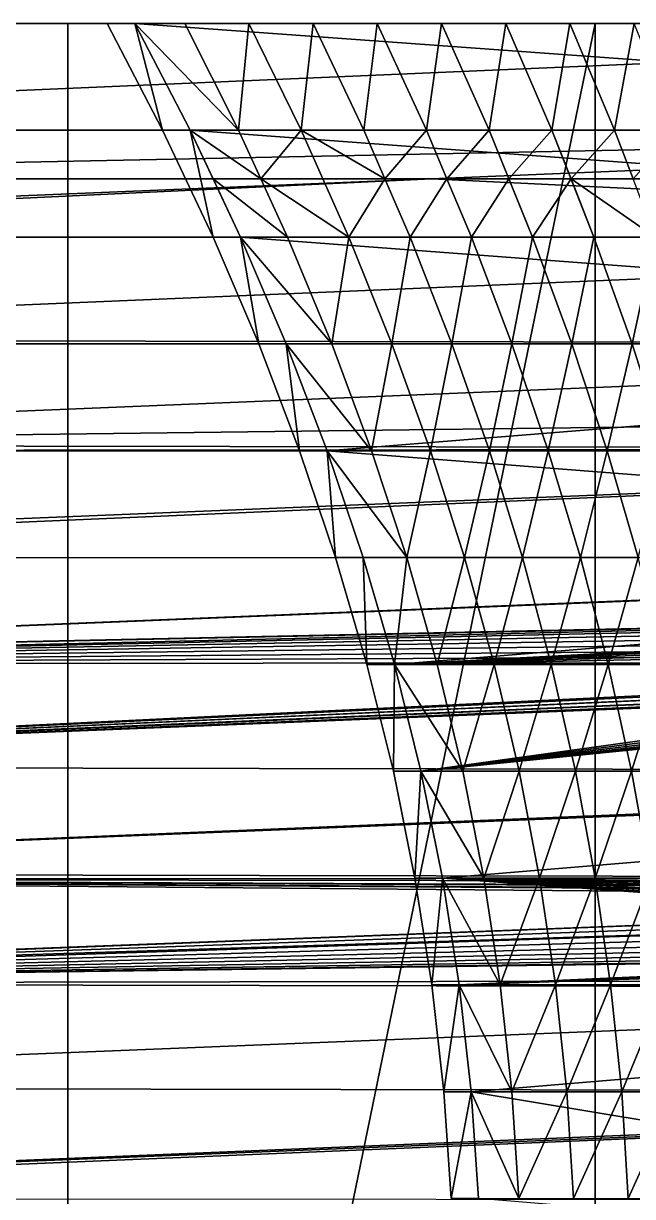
# Model space of a CAD drawing. Header units: metres. Extents: x 0 to 40.2, y -11.7 to 11.7.
# Drawn here: x 20 to 25.54, y 0.99 to 11.66 of the extents above; entities that cross this region are included whole.
import ezdxf

# ---------------------------------------------------------------- set-up
doc = ezdxf.new("R2010")
doc.units = ezdxf.units.M

msp = doc.modelspace()

# ---------------------------------------------------------------- linework, layer by layer
at = {"layer": 'antepecho'}
for points in [[(20.76, 11.665, 3.2), (21.01, 11.665, 3.2), (21.263125, 10.692917, 3.2)], [(20.76, 11.665, 4.45), (20.76, 11.665, 3.2), (21.263125, 10.692917, 3.2)], [(21.263125, 10.692917, 4.45), (20.76, 11.665, 4.45), (21.263125, 10.692917, 3.2)], [(21.01, 11.665, 4.45), (20.76, 11.665, 4.45), (21.263125, 10.692917, 4.45)], [(21.01, 11.665, 3.2), (21.513125, 10.692917, 3.2), (21.263125, 10.692917, 3.2)], [(21.513125, 10.692917, 3.3), (21.513125, 10.692917, 3.2), (21.01, 11.665, 3.2)], [(21.01, 11.665, 3.3), (21.513125, 10.692917, 3.3), (21.01, 11.665, 3.2)], [(21.513125, 10.692917, 4.45), (21.513125, 10.692917, 3.8), (21.01, 11.665, 3.8)], [(21.513125, 10.692917, 4.45), (21.01, 11.665, 4.45), (21.263125, 10.692917, 4.45)], [(21.01, 11.665, 4.45), (21.513125, 10.692917, 4.45), (21.01, 11.665, 3.8)], [(21.7225, 9.720833, 4.45), (21.263125, 10.692917, 4.45), (21.7225, 9.720833, 3.2)], [(21.513125, 10.692917, 3.2), (21.7225, 9.720833, 3.2), (21.263125, 10.692917, 3.2)], [(21.263125, 10.692917, 4.45), (21.263125, 10.692917, 3.2), (21.7225, 9.720833, 3.2)], [(21.513125, 10.692917, 4.45), (21.263125, 10.692917, 4.45), (21.7225, 9.720833, 4.45)], [(21.513125, 10.692917, 3.2), (21.9725, 9.720833, 3.2), (21.7225, 9.720833, 3.2)], [(21.513125, 10.692917, 3.3), (21.9725, 9.720833, 3.3), (21.9725, 9.720833, 3.2)], [(21.9725, 9.720833, 4.45), (21.513125, 10.692917, 4.45), (21.7225, 9.720833, 4.45)], [(21.513125, 10.692917, 3.2), (21.513125, 10.692917, 3.3), (21.9725, 9.720833, 3.2)], [(21.513125, 10.692917, 3.8), (21.513125, 10.692917, 4.45), (21.722433, 10.25, 3.8)], [(21.513125, 10.692917, 4.45), (21.9725, 9.720833, 4.45), (21.722433, 10.25, 3.8)], [(21.722433, 10.25, 3.8), (21.9725, 9.720833, 4.45), (21.9725, 9.720833, 3.8)], [(21.7225, 9.720833, 3.2), (21.9725, 9.720833, 3.2), (22.138125, 8.74875, 3.2)], [(21.7225, 9.720833, 4.45), (21.7225, 9.720833, 3.2), (22.138125, 8.74875, 3.2)], [(22.138125, 8.74875, 4.45), (21.7225, 9.720833, 4.45), (22.138125, 8.74875, 3.2)], [(21.9725, 9.720833, 4.45), (21.7225, 9.720833, 4.45), (22.138125, 8.74875, 4.45)], [(21.9725, 9.720833, 3.2), (22.388125, 8.74875, 3.2), (22.138125, 8.74875, 3.2)], [(21.9725, 9.720833, 3.2), (22.388125, 8.74875, 3.3), (22.388125, 8.74875, 3.2)], [(21.9725, 9.720833, 3.2), (21.9725, 9.720833, 3.3), (22.388125, 8.74875, 3.3)], [(21.9725, 9.720833, 3.8), (22.388125, 8.74875, 4.45), (22.388125, 8.74875, 3.8)], [(22.388125, 8.74875, 4.45), (21.9725, 9.720833, 4.45), (22.138125, 8.74875, 4.45)], [(21.9725, 9.720833, 3.8), (21.9725, 9.720833, 4.45), (22.388125, 8.74875, 4.45)], [(22.138125, 8.74875, 3.2), (22.388125, 8.74875, 3.2), (22.51, 7.776667, 3.2)], [(22.138125, 8.74875, 4.45), (22.138125, 8.74875, 3.2), (22.51, 7.776667, 3.2)], [(22.51, 7.776667, 4.45), (22.138125, 8.74875, 4.45), (22.51, 7.776667, 3.2)], [(22.388125, 8.74875, 4.45), (22.138125, 8.74875, 4.45), (22.51, 7.776667, 4.45)], [(22.388125, 8.74875, 3.2), (22.76, 7.776667, 3.2), (22.51, 7.776667, 3.2)], [(22.76, 7.776667, 3.3), (22.76, 7.776667, 3.2), (22.388125, 8.74875, 3.2)], [(22.388125, 8.74875, 3.3), (22.76, 7.776667, 3.3), (22.388125, 8.74875, 3.2)], [(22.76, 7.776667, 4.45), (22.76, 7.776667, 3.8), (22.388125, 8.74875, 3.8)], [(22.76, 7.776667, 4.45), (22.388125, 8.74875, 4.45), (22.51, 7.776667, 4.45)], [(22.388125, 8.74875, 4.45), (22.76, 7.776667, 4.45), (22.388125, 8.74875, 3.8)], [(22.838125, 6.804583, 3.2), (22.51, 7.776667, 4.45), (22.51, 7.776667, 3.2)], [(22.838125, 6.804583, 3.2), (22.838125, 6.804583, 4.45), (22.51, 7.776667, 4.45)], [(22.76, 7.776667, 3.2), (22.838125, 6.804583, 3.2), (22.51, 7.776667, 3.2)], [(22.838125, 6.804583, 4.45), (22.76, 7.776667, 4.45), (22.51, 7.776667, 4.45)], [(22.76, 7.776667, 3.2), (23.088125, 6.804583, 3.2), (22.838125, 6.804583, 3.2)], [(22.76, 7.776667, 3.2), (23.088125, 6.804583, 3.3), (23.088125, 6.804583, 3.2)], [(22.76, 7.776667, 3.8), (23.088125, 6.804583, 4.45), (23.088125, 6.804583, 3.8)], [(23.088125, 6.804583, 4.45), (22.76, 7.776667, 4.45), (22.838125, 6.804583, 4.45)], [(22.76, 7.776667, 3.2), (22.76, 7.776667, 3.3), (23.088125, 6.804583, 3.3)], [(22.76, 7.776667, 3.8), (22.76, 7.776667, 4.45), (23.088125, 6.804583, 4.45)], [(22.838125, 6.804583, 3.2), (23.088125, 6.804583, 3.2), (23.1225, 5.8325, 3.2)], [(22.838125, 6.804583, 4.45), (22.838125, 6.804583, 3.2), (23.1225, 5.8325, 3.2)], [(22.838125, 6.804583, 4.45), (23.1225, 5.8325, 3.2), (23.1225, 5.8325, 4.45)], [(23.088125, 6.804583, 4.45), (22.838125, 6.804583, 4.45), (23.1225, 5.8325, 4.45)], [(23.088125, 6.804583, 3.2), (23.3725, 5.8325, 3.2), (23.1225, 5.8325, 3.2)], [(23.088125, 6.804583, 3.2), (23.088125, 6.804583, 3.3), (23.3725, 5.8325, 3.3)], [(23.088125, 6.804583, 3.2), (23.3725, 5.8325, 3.3), (23.3725, 5.8325, 3.2)], [(23.088125, 6.804583, 3.8), (23.3725, 5.8325, 4.45), (23.3725, 5.8325, 3.8)], [(23.3725, 5.8325, 4.45), (23.088125, 6.804583, 4.45), (23.1225, 5.8325, 4.45)], [(23.088125, 6.804583, 3.8), (23.088125, 6.804583, 4.45), (23.3725, 5.8325, 4.45)], [(23.1225, 5.8325, 3.2), (23.3725, 5.8325, 3.2), (23.363125, 4.860417, 3.2)], [(23.1225, 5.8325, 4.45), (23.1225, 5.8325, 3.2), (23.363125, 4.860417, 3.2)], [(23.363125, 4.860417, 4.45), (23.1225, 5.8325, 4.45), (23.363125, 4.860417, 3.2)], [(23.3725, 5.8325, 4.45), (23.1225, 5.8325, 4.45), (23.363125, 4.860417, 4.45)], [(23.3725, 5.8325, 3.2), (23.613125, 4.860417, 3.2), (23.363125, 4.860417, 3.2)], [(23.613125, 4.860417, 4.45), (23.3725, 5.8325, 4.45), (23.363125, 4.860417, 4.45)], [(23.3725, 5.8325, 3.2), (23.613125, 4.860417, 3.3), (23.613125, 4.860417, 3.2)], [(23.3725, 5.8325, 3.2), (23.3725, 5.8325, 3.3), (23.613125, 4.860417, 3.3)], [(23.3725, 5.8325, 3.8), (23.613125, 4.860417, 4.45), (23.613125, 4.860417, 3.8)], [(23.3725, 5.8325, 3.8), (23.3725, 5.8325, 4.45), (23.613125, 4.860417, 4.45)], [(23.56, 3.888333, 4.45), (23.363125, 4.860417, 4.45), (23.56, 3.888333, 3.2)], [(23.363125, 4.860417, 3.2), (23.613125, 4.860417, 3.2), (23.56, 3.888333, 3.2)], [(23.363125, 4.860417, 4.45), (23.363125, 4.860417, 3.2), (23.56, 3.888333, 3.2)], [(23.613125, 4.860417, 4.45), (23.363125, 4.860417, 4.45), (23.56, 3.888333, 4.45)], [(23.613125, 4.860417, 3.2), (23.81, 3.888333, 3.2), (23.56, 3.888333, 3.2)], [(23.81, 3.888333, 4.45), (23.613125, 4.860417, 4.45), (23.56, 3.888333, 4.45)], [(23.613125, 4.860417, 3.2), (23.81, 3.888333, 3.3), (23.81, 3.888333, 3.2)], [(23.613125, 4.860417, 3.8), (23.81, 3.888333, 4.45), (23.81, 3.888333, 3.8)], [(23.613125, 4.860417, 3.2), (23.613125, 4.860417, 3.3), (23.81, 3.888333, 3.3)], [(23.613125, 4.860417, 3.8), (23.613125, 4.860417, 4.45), (23.81, 3.888333, 4.45)], [(23.56, 3.888333, 3.2), (23.81, 3.888333, 3.2), (23.713125, 2.91625, 3.2)], [(23.56, 3.888333, 4.45), (23.56, 3.888333, 3.2), (23.713125, 2.91625, 3.2)], [(23.713125, 2.91625, 4.45), (23.56, 3.888333, 4.45), (23.713125, 2.91625, 3.2)], [(23.81, 3.888333, 4.45), (23.56, 3.888333, 4.45), (23.713125, 2.91625, 4.45)], [(23.81, 3.888333, 3.2), (23.963125, 2.91625, 3.2), (23.713125, 2.91625, 3.2)], [(23.963125, 2.91625, 4.45), (23.81, 3.888333, 4.45), (23.713125, 2.91625, 4.45)], [(23.81, 3.888333, 3.2), (23.81, 3.888333, 3.3), (23.963125, 2.91625, 3.2)], [(23.81, 3.888333, 3.3), (23.963125, 2.91625, 3.3), (23.963125, 2.91625, 3.2)], [(23.81, 3.888333, 3.8), (23.81, 3.888333, 4.45), (23.963125, 2.91625, 4.45)], [(23.81, 3.888333, 3.8), (23.963125, 2.91625, 4.45), (23.963125, 2.91625, 3.8)], [(23.713125, 2.91625, 3.2), (23.963125, 2.91625, 3.2), (23.8225, 1.944167, 3.2)], [(23.713125, 2.91625, 4.45), (23.713125, 2.91625, 3.2), (23.8225, 1.944167, 3.2)], [(23.8225, 1.944167, 4.45), (23.713125, 2.91625, 4.45), (23.8225, 1.944167, 3.2)], [(23.963125, 2.91625, 4.45), (23.713125, 2.91625, 4.45), (23.8225, 1.944167, 4.45)], [(23.963125, 2.91625, 3.2), (24.0725, 1.944167, 3.2), (23.8225, 1.944167, 3.2)], [(24.0725, 1.944167, 4.45), (23.963125, 2.91625, 4.45), (23.8225, 1.944167, 4.45)], [(23.963125, 2.91625, 3.2), (24.0725, 1.944167, 3.3), (24.0725, 1.944167, 3.2)], [(23.963125, 2.91625, 3.2), (23.963125, 2.91625, 3.3), (24.0725, 1.944167, 3.3)], [(23.963125, 2.91625, 3.8), (24.0725, 1.944167, 4.45), (24.0725, 1.944167, 3.8)], [(23.963125, 2.91625, 3.8), (23.963125, 2.91625, 4.45), (24.0725, 1.944167, 4.45)], [(23.888125, 0.972083, 4.45), (23.8225, 1.944167, 4.45), (23.888125, 0.972083, 3.2)], [(23.8225, 1.944167, 4.45), (23.8225, 1.944167, 3.2), (23.888125, 0.972083, 3.2)], [(23.8225, 1.944167, 3.2), (24.0725, 1.944167, 3.2), (23.888125, 0.972083, 3.2)], [(24.0725, 1.944167, 4.45), (23.8225, 1.944167, 4.45), (23.888125, 0.972083, 4.45)], [(24.0725, 1.944167, 3.2), (24.138125, 0.972083, 3.2), (23.888125, 0.972083, 3.2)], [(24.138125, 0.972083, 4.45), (24.0725, 1.944167, 4.45), (23.888125, 0.972083, 4.45)], [(24.0725, 1.944167, 3.2), (24.138125, 0.972083, 3.3), (24.138125, 0.972083, 3.2)], [(24.0725, 1.944167, 3.8), (24.138125, 0.972083, 4.45), (24.138125, 0.972083, 3.8)], [(24.0725, 1.944167, 3.2), (24.0725, 1.944167, 3.3), (24.138125, 0.972083, 3.3)], [(24.0725, 1.944167, 3.8), (24.0725, 1.944167, 4.45), (24.138125, 0.972083, 4.45)]]:
    msp.add_3dface(points, dxfattribs=at)
at = {"layer": 'bajo_balcon'}
for points in [[(34.413542, 10.692917, 3.3), (21.513125, 10.692917, 3.3), (21.01, 11.665, 3.3)], [(34.15, 11.665, 3.3), (34.413542, 10.692917, 3.3), (21.01, 11.665, 3.3)], [(34.654167, 9.720833, 3.3), (21.9725, 9.720833, 3.3), (21.513125, 10.692917, 3.3)], [(34.413542, 10.692917, 3.3), (34.654167, 9.720833, 3.3), (21.513125, 10.692917, 3.3)], [(34.871875, 8.74875, 3.3), (22.388125, 8.74875, 3.3), (21.9725, 9.720833, 3.3)], [(34.654167, 9.720833, 3.3), (34.871875, 8.74875, 3.3), (21.9725, 9.720833, 3.3)], [(22.388125, 8.74875, 3.3), (34.871875, 8.74875, 3.3), (22.76, 7.776667, 3.3)], [(34.871875, 8.74875, 3.3), (35.066667, 7.776667, 3.3), (22.76, 7.776667, 3.3)], [(22.76, 7.776667, 3.3), (35.238542, 6.804583, 3.3), (23.088125, 6.804583, 3.3)], [(35.066667, 7.776667, 3.3), (35.238542, 6.804583, 3.3), (22.76, 7.776667, 3.3)], [(35.238542, 6.804583, 3.3), (23.3725, 5.8325, 3.3), (23.088125, 6.804583, 3.3)], [(35.238542, 6.804583, 3.3), (32.035821, 6.289778, 3.3), (23.3725, 5.8325, 3.3)], [(32.035821, 6.289778, 3.3), (31.963467, 6.259808, 3.3), (23.3725, 5.8325, 3.3)], [(31.963467, 6.259808, 3.3), (31.901335, 6.212132, 3.3), (23.3725, 5.8325, 3.3)], [(31.85366, 6.15, 3.3), (23.3725, 5.8325, 3.3), (31.901335, 6.212132, 3.3)], [(31.85366, 6.15, 3.3), (31.823689, 6.077646, 3.3), (23.3725, 5.8325, 3.3)], [(31.823689, 6.077646, 3.3), (31.813467, 6, 3.3), (23.3725, 5.8325, 3.3)], [(23.3725, 5.8325, 3.3), (31.813467, 6, 3.3), (23.613125, 4.860417, 3.3)], [(31.813467, 6, 3.3), (31.823689, 5.922354, 3.3), (23.613125, 4.860417, 3.3)], [(31.823689, 5.922354, 3.3), (31.85366, 5.85, 3.3), (23.613125, 4.860417, 3.3)], [(31.901335, 5.787868, 3.3), (23.613125, 4.860417, 3.3), (31.85366, 5.85, 3.3)], [(31.901335, 5.787868, 3.3), (31.963467, 5.740192, 3.3), (23.613125, 4.860417, 3.3)], [(31.963467, 5.740192, 3.3), (32.035821, 5.710222, 3.3), (23.613125, 4.860417, 3.3)], [(32.035821, 5.710222, 3.3), (35.513542, 4.860417, 3.3), (23.613125, 4.860417, 3.3)], [(35.513542, 4.860417, 3.3), (23.81, 3.888333, 3.3), (23.613125, 4.860417, 3.3)], [(35.513542, 4.860417, 3.3), (35.616667, 3.888333, 3.3), (23.81, 3.888333, 3.3)], [(32.189326, 3.287868, 3.3), (23.963125, 2.91625, 3.3), (23.81, 3.888333, 3.3)], [(32.11168, 3.422354, 3.3), (32.14165, 3.35, 3.3), (23.81, 3.888333, 3.3)], [(32.14165, 3.35, 3.3), (32.189326, 3.287868, 3.3), (23.81, 3.888333, 3.3)], [(32.101458, 3.5, 3.3), (32.11168, 3.422354, 3.3), (23.81, 3.888333, 3.3)], [(32.11168, 3.577646, 3.3), (32.101458, 3.5, 3.3), (23.81, 3.888333, 3.3)], [(32.14165, 3.65, 3.3), (32.11168, 3.577646, 3.3), (23.81, 3.888333, 3.3)], [(32.189326, 3.712132, 3.3), (32.14165, 3.65, 3.3), (23.81, 3.888333, 3.3)], [(32.251458, 3.759808, 3.3), (32.189326, 3.712132, 3.3), (23.81, 3.888333, 3.3)], [(32.323812, 3.789778, 3.3), (32.251458, 3.759808, 3.3), (23.81, 3.888333, 3.3)], [(32.401458, 3.8, 3.3), (32.323812, 3.789778, 3.3), (23.81, 3.888333, 3.3)], [(35.616667, 3.888333, 3.3), (32.401458, 3.8, 3.3), (23.81, 3.888333, 3.3)], [(32.189326, 3.287868, 3.3), (32.251458, 3.240192, 3.3), (23.963125, 2.91625, 3.3)], [(32.251458, 3.240192, 3.3), (32.323812, 3.210222, 3.3), (23.963125, 2.91625, 3.3)], [(32.323812, 3.210222, 3.3), (32.401458, 3.2, 3.3), (23.963125, 2.91625, 3.3)], [(32.401458, 3.2, 3.3), (35.696875, 2.91625, 3.3), (23.963125, 2.91625, 3.3)], [(35.696875, 2.91625, 3.3), (24.0725, 1.944167, 3.3), (23.963125, 2.91625, 3.3)], [(35.696875, 2.91625, 3.3), (35.754167, 1.944167, 3.3), (24.0725, 1.944167, 3.3)], [(35.8, 0, 3.3), (24.138125, 0.972083, 3.3), (24.0725, 1.944167, 3.3)], [(35.754167, 1.944167, 3.3), (35.8, 0, 3.3), (24.0725, 1.944167, 3.3)]]:
    msp.add_3dface(points, dxfattribs=at)
at = {"layer": 'butacas_alta_frontal'}
for points in [[(22.400117, 9.720833, 3.8), (21.722433, 10.25, 3.8), (21.9725, 9.720833, 3.8)], [(22.400117, 9.720833, 3.8), (22.156988, 10.25, 3.8), (21.722433, 10.25, 3.8)], [(22.957733, 9.720833, 3.933846), (22.156988, 10.25, 3.933846), (22.400117, 9.720833, 3.933846)], [(22.957733, 9.720833, 3.933846), (22.721542, 10.25, 3.933846), (22.156988, 10.25, 3.933846)], [(22.957733, 9.720833, 4.067692), (23.286097, 10.25, 4.067692), (22.721542, 10.25, 4.067692)], [(23.51535, 9.720833, 4.067692), (23.286097, 10.25, 4.067692), (22.957733, 9.720833, 4.067692)], [(23.286097, 10.25, 4.201538), (23.51535, 9.720833, 4.201538), (23.850652, 10.25, 4.201538)], [(24.072966, 9.720833, 4.201538), (23.850652, 10.25, 4.201538), (23.51535, 9.720833, 4.201538)], [(23.850652, 10.25, 4.335385), (24.072966, 9.720833, 4.335385), (24.415207, 10.25, 4.335385)], [(24.630583, 9.720833, 4.335385), (24.415207, 10.25, 4.335385), (24.072966, 9.720833, 4.335385)], [(24.415207, 10.25, 4.469231), (24.630583, 9.720833, 4.469231), (24.979762, 10.25, 4.469231)], [(25.188199, 9.720833, 4.469231), (24.979762, 10.25, 4.469231), (24.630583, 9.720833, 4.469231)], [(25.745816, 9.720833, 4.603077), (24.979762, 10.25, 4.603077), (25.188199, 9.720833, 4.603077)], [(25.745816, 9.720833, 4.603077), (25.544317, 10.25, 4.603077), (24.979762, 10.25, 4.603077)], [(22.80421, 8.74875, 3.8), (21.9725, 9.720833, 3.8), (22.388125, 8.74875, 3.8)], [(22.400117, 9.720833, 3.8), (21.9725, 9.720833, 3.8), (22.80421, 8.74875, 3.8)], [(22.957733, 9.720833, 3.933846), (22.400117, 9.720833, 3.933846), (22.80421, 8.74875, 3.933846)], [(23.350295, 8.74875, 3.933846), (22.957733, 9.720833, 3.933846), (22.80421, 8.74875, 3.933846)], [(23.51535, 9.720833, 4.067692), (22.957733, 9.720833, 4.067692), (23.350295, 8.74875, 4.067692)], [(23.896379, 8.74875, 4.067692), (23.51535, 9.720833, 4.067692), (23.350295, 8.74875, 4.067692)], [(24.072966, 9.720833, 4.201538), (23.51535, 9.720833, 4.201538), (23.896379, 8.74875, 4.201538)], [(24.442464, 8.74875, 4.201538), (24.072966, 9.720833, 4.201538), (23.896379, 8.74875, 4.201538)], [(24.630583, 9.720833, 4.335385), (24.072966, 9.720833, 4.335385), (24.442464, 8.74875, 4.335385)], [(24.988549, 8.74875, 4.335385), (24.630583, 9.720833, 4.335385), (24.442464, 8.74875, 4.335385)], [(25.188199, 9.720833, 4.469231), (24.630583, 9.720833, 4.469231), (24.988549, 8.74875, 4.469231)], [(25.534634, 8.74875, 4.469231), (25.188199, 9.720833, 4.469231), (24.988549, 8.74875, 4.469231)], [(25.745816, 9.720833, 4.603077), (25.188199, 9.720833, 4.603077), (25.534634, 8.74875, 4.603077)], [(26.080718, 8.74875, 4.603077), (25.745816, 9.720833, 4.603077), (25.534634, 8.74875, 4.603077)], [(22.76, 7.776667, 3.8), (23.165767, 7.776667, 3.8), (22.388125, 8.74875, 3.8)], [(23.165767, 7.776667, 3.8), (22.80421, 8.74875, 3.8), (22.388125, 8.74875, 3.8)], [(23.350295, 8.74875, 3.933846), (22.80421, 8.74875, 3.933846), (23.165767, 7.776667, 3.933846)], [(23.701534, 7.776667, 3.933846), (23.350295, 8.74875, 3.933846), (23.165767, 7.776667, 3.933846)], [(23.896379, 8.74875, 4.067692), (23.350295, 8.74875, 4.067692), (23.701534, 7.776667, 4.067692)], [(24.237301, 7.776667, 4.067692), (23.896379, 8.74875, 4.067692), (23.701534, 7.776667, 4.067692)], [(24.237301, 7.776667, 4.201538), (24.442464, 8.74875, 4.201538), (23.896379, 8.74875, 4.201538)], [(24.773067, 7.776667, 4.201538), (24.442464, 8.74875, 4.201538), (24.237301, 7.776667, 4.201538)], [(24.988549, 8.74875, 4.335385), (24.442464, 8.74875, 4.335385), (24.773067, 7.776667, 4.335385)], [(25.308834, 7.776667, 4.335385), (24.988549, 8.74875, 4.335385), (24.773067, 7.776667, 4.335385)], [(25.308834, 7.776667, 4.469231), (25.534634, 8.74875, 4.469231), (24.988549, 8.74875, 4.469231)], [(25.844601, 7.776667, 4.469231), (25.534634, 8.74875, 4.469231), (25.308834, 7.776667, 4.469231)], [(26.080718, 8.74875, 4.603077), (25.534634, 8.74875, 4.603077), (25.844601, 7.776667, 4.603077)], [(23.484788, 6.804583, 3.8), (22.76, 7.776667, 3.8), (23.088125, 6.804583, 3.8)], [(23.165767, 7.776667, 3.8), (22.76, 7.776667, 3.8), (23.484788, 6.804583, 3.8)], [(23.701534, 7.776667, 3.933846), (23.165767, 7.776667, 3.933846), (23.484788, 6.804583, 3.933846)], [(24.011451, 6.804583, 3.933846), (23.701534, 7.776667, 3.933846), (23.484788, 6.804583, 3.933846)], [(24.237301, 7.776667, 4.067692), (23.701534, 7.776667, 4.067692), (24.011451, 6.804583, 4.067692)], [(24.538114, 6.804583, 4.067692), (24.237301, 7.776667, 4.067692), (24.011451, 6.804583, 4.067692)], [(24.773067, 7.776667, 4.201538), (24.237301, 7.776667, 4.201538), (24.538114, 6.804583, 4.201538)], [(25.064776, 6.804583, 4.201538), (24.773067, 7.776667, 4.201538), (24.538114, 6.804583, 4.201538)], [(25.308834, 7.776667, 4.335385), (24.773067, 7.776667, 4.335385), (25.064776, 6.804583, 4.335385)], [(25.591439, 6.804583, 4.335385), (25.308834, 7.776667, 4.335385), (25.064776, 6.804583, 4.335385)], [(25.844601, 7.776667, 4.469231), (25.308834, 7.776667, 4.469231), (25.591439, 6.804583, 4.469231)], [(23.484788, 6.804583, 3.8), (23.088125, 6.804583, 3.8), (23.3725, 5.8325, 3.8)], [(23.761273, 5.8325, 3.8), (23.484788, 6.804583, 3.8), (23.3725, 5.8325, 3.8)], [(24.011451, 6.804583, 3.933846), (23.484788, 6.804583, 3.933846), (23.761273, 5.8325, 3.933846)], [(24.280045, 5.8325, 3.933846), (24.011451, 6.804583, 3.933846), (23.761273, 5.8325, 3.933846)], [(24.538114, 6.804583, 4.067692), (24.011451, 6.804583, 4.067692), (24.280045, 5.8325, 4.067692)], [(24.538114, 6.804583, 4.067692), (24.280045, 5.8325, 4.067692), (24.798818, 5.8325, 4.067692)], [(25.064776, 6.804583, 4.201538), (24.538114, 6.804583, 4.201538), (24.798818, 5.8325, 4.201538)], [(25.317591, 5.8325, 4.201538), (25.064776, 6.804583, 4.201538), (24.798818, 5.8325, 4.201538)], [(25.591439, 6.804583, 4.335385), (25.064776, 6.804583, 4.335385), (25.317591, 5.8325, 4.335385)], [(25.591439, 6.804583, 4.335385), (25.317591, 5.8325, 4.335385), (25.836364, 5.8325, 4.335385)], [(23.995221, 4.860417, 3.8), (23.3725, 5.8325, 3.8), (23.613125, 4.860417, 3.8)], [(23.995221, 4.860417, 3.8), (23.761273, 5.8325, 3.8), (23.3725, 5.8325, 3.8)], [(23.995221, 4.860417, 3.933846), (24.280045, 5.8325, 3.933846), (23.761273, 5.8325, 3.933846)], [(24.507318, 4.860417, 3.933846), (24.280045, 5.8325, 3.933846), (23.995221, 4.860417, 3.933846)], [(24.798818, 5.8325, 4.067692), (24.280045, 5.8325, 4.067692), (24.507318, 4.860417, 4.067692)], [(25.019414, 4.860417, 4.067692), (24.798818, 5.8325, 4.067692), (24.507318, 4.860417, 4.067692)], [(25.317591, 5.8325, 4.201538), (24.798818, 5.8325, 4.201538), (25.019414, 4.860417, 4.201538)], [(25.531511, 4.860417, 4.201538), (25.317591, 5.8325, 4.201538), (25.019414, 4.860417, 4.201538)], [(25.836364, 5.8325, 4.335385), (25.317591, 5.8325, 4.335385), (25.531511, 4.860417, 4.335385)], [(26.043607, 4.860417, 4.335385), (25.836364, 5.8325, 4.335385), (25.531511, 4.860417, 4.335385)], [(24.186634, 3.888333, 3.8), (23.613125, 4.860417, 3.8), (23.81, 3.888333, 3.8)], [(23.995221, 4.860417, 3.8), (23.613125, 4.860417, 3.8), (24.186634, 3.888333, 3.8)], [(24.507318, 4.860417, 3.933846), (23.995221, 4.860417, 3.933846), (24.186634, 3.888333, 3.933846)], [(24.693268, 3.888333, 3.933846), (24.507318, 4.860417, 3.933846), (24.186634, 3.888333, 3.933846)], [(25.019414, 4.860417, 4.067692), (24.507318, 4.860417, 4.067692), (24.693268, 3.888333, 4.067692)], [(25.199902, 3.888333, 4.067692), (25.019414, 4.860417, 4.067692), (24.693268, 3.888333, 4.067692)], [(25.199902, 3.888333, 4.201538), (25.531511, 4.860417, 4.201538), (25.019414, 4.860417, 4.201538)], [(25.706536, 3.888333, 4.201538), (25.531511, 4.860417, 4.201538), (25.199902, 3.888333, 4.201538)], [(26.043607, 4.860417, 4.335385), (25.531511, 4.860417, 4.335385), (25.706536, 3.888333, 4.335385)], [(24.33551, 2.91625, 3.8), (23.81, 3.888333, 3.8), (23.963125, 2.91625, 3.8)], [(24.186634, 3.888333, 3.8), (23.81, 3.888333, 3.8), (24.33551, 2.91625, 3.8)], [(24.693268, 3.888333, 3.933846), (24.186634, 3.888333, 3.933846), (24.33551, 2.91625, 3.933846)], [(24.837896, 2.91625, 3.933846), (24.693268, 3.888333, 3.933846), (24.33551, 2.91625, 3.933846)], [(25.199902, 3.888333, 4.067692), (24.693268, 3.888333, 4.067692), (24.837896, 2.91625, 4.067692)], [(25.340281, 2.91625, 4.067692), (25.199902, 3.888333, 4.067692), (24.837896, 2.91625, 4.067692)], [(25.706536, 3.888333, 4.201538), (25.199902, 3.888333, 4.201538), (25.340281, 2.91625, 4.201538)], [(25.842667, 2.91625, 4.201538), (25.706536, 3.888333, 4.201538), (25.340281, 2.91625, 4.201538)], [(24.441851, 1.944167, 3.8), (23.963125, 2.91625, 3.8), (24.0725, 1.944167, 3.8)], [(24.33551, 2.91625, 3.8), (23.963125, 2.91625, 3.8), (24.441851, 1.944167, 3.8)], [(24.837896, 2.91625, 3.933846), (24.33551, 2.91625, 3.933846), (24.441851, 1.944167, 3.933846)], [(24.941202, 1.944167, 3.933846), (24.837896, 2.91625, 3.933846), (24.441851, 1.944167, 3.933846)], [(25.340281, 2.91625, 4.067692), (24.837896, 2.91625, 4.067692), (24.941202, 1.944167, 4.067692)], [(25.440552, 1.944167, 4.067692), (25.340281, 2.91625, 4.067692), (24.941202, 1.944167, 4.067692)], [(25.842667, 2.91625, 4.201538), (25.340281, 2.91625, 4.201538), (25.440552, 1.944167, 4.201538)], [(25.939903, 1.944167, 4.201538), (25.842667, 2.91625, 4.201538), (25.440552, 1.944167, 4.201538)], [(24.505655, 0.972083, 3.8), (24.0725, 1.944167, 3.8), (24.138125, 0.972083, 3.8)], [(24.441851, 1.944167, 3.8), (24.0725, 1.944167, 3.8), (24.505655, 0.972083, 3.8)], [(24.941202, 1.944167, 3.933846), (24.441851, 1.944167, 3.933846), (24.505655, 0.972083, 3.933846)], [(25.003185, 0.972083, 3.933846), (24.941202, 1.944167, 3.933846), (24.505655, 0.972083, 3.933846)], [(25.440552, 1.944167, 4.067692), (24.941202, 1.944167, 4.067692), (25.003185, 0.972083, 4.067692)], [(25.500715, 0.972083, 4.067692), (25.440552, 1.944167, 4.067692), (25.003185, 0.972083, 4.067692)], [(25.939903, 1.944167, 4.201538), (25.440552, 1.944167, 4.201538), (25.500715, 0.972083, 4.201538)], [(25.998245, 0.972083, 4.201538), (25.939903, 1.944167, 4.201538), (25.500715, 0.972083, 4.201538)]]:
    msp.add_3dface(points, dxfattribs=at)
at = {"layer": 'butacas_platea'}
for points in [[(23.711303, 10.25, -0.273382), (12.5, 9.786015, -0.559768), (12.5, 9.720833, -0.560176)], [(12.5, 9.786015, -0.559768), (23.711303, 10.25, -0.273382), (12.5, 10.25, -0.558176)], [(34.654167, 9.720833), (23.711303, 10.25, -0.273382), (12.5, 9.720833, -0.560176)], [(34.654167, 9.720833), (34.52318, 10.25), (23.711303, 10.25, -0.273382)], [(34.654167, 9.720833), (12.5, 9.720833, -0.560176), (12.5, 8.78872, -0.563105)], [(34.871875, 8.74875), (34.654167, 9.720833), (12.5, 8.78872, -0.563105)], [(34.871875, 8.74875), (12.5, 8.78872, -0.563105), (12.5, 8.74875, -0.563331)], [(34.871875, 8.74875), (12.5, 8.74875, -0.563331), (12.5, 7.831988, -0.565854)], [(35, 8.10936), (34.871875, 8.74875), (12.5, 7.831988, -0.565854)], [(35, 8.10936), (12.5, 7.831988, -0.565854), (35, 7.794568, -0.001582)], [(35, 7.794568, -0.001582), (12.5, 7.831988, -0.565854), (12.5, 7.776667, -0.566132)], [(35, 7.794568, -0.001582), (12.5, 7.776667, -0.566132), (35, 7.773947, -0.001679)], [(35, 7.773947, -0.001679), (12.5, 7.776667, -0.566132), (12.5, 6.855844, -0.56836)], [(35, 7.773947, -0.001679), (12.5, 6.855844, -0.56836), (12.5, 6.804583, -0.568587)], [(35, 7.773947, -0.001679), (12.5, 6.804583, -0.568587), (35, 6.802961, -0.005968)], [(35, 6.802961, -0.005968), (12.5, 6.804583, -0.568587), (12.5, 5.880264, -0.570519)], [(35, 6.802961, -0.005968), (12.5, 5.880264, -0.570519), (35, 6.794886, -0.005985)], [(32.113467, 6.3, -0.079852), (35, 6.794886, -0.005985), (12.5, 5.880264, -0.570519)], [(32.035821, 6.289778, -0.081827), (32.113467, 6.3, -0.079852), (12.5, 5.880264, -0.570519)], [(32.035821, 6.289778, -0.081827), (12.5, 5.880264, -0.570519), (12.5, 5.83765, -0.570682)], [(31.963467, 6.259808, -0.083746), (32.035821, 6.289778, -0.081827), (12.5, 5.83765, -0.570682)], [(31.901335, 6.212132, -0.085477), (31.963467, 6.259808, -0.083746), (12.5, 5.83765, -0.570682)], [(31.9, 6.210392, -0.085517), (31.901335, 6.212132, -0.085477), (12.5, 5.83765, -0.570682)], [(31.9, 6.210392, -0.085517), (12.5, 5.83765, -0.570682), (31.85366, 6.15, -0.086903)], [(31.823689, 6.077646, -0.087927), (31.85366, 6.15, -0.086903), (12.5, 5.83765, -0.570682)], [(31.813467, 6, -0.088479), (31.823689, 6.077646, -0.087927), (12.5, 5.83765, -0.570682)], [(31.823689, 5.922354, -0.088521), (31.813467, 6, -0.088479), (12.5, 5.83765, -0.570682)], [(31.85366, 5.85, -0.08805), (31.823689, 5.922354, -0.088521), (12.5, 5.83765, -0.570682)], [(31.85366, 5.85, -0.08805), (12.5, 5.83765, -0.570682), (12.5, 4.912942, -0.572323)], [(31.867088, 5.8325, -0.087782), (31.85366, 5.85, -0.08805), (12.5, 4.912942, -0.572323)], [(31.9, 5.789608, -0.087036), (31.867088, 5.8325, -0.087782), (12.5, 4.912942, -0.572323)], [(35, 5.816801, -0.00969), (32.113467, 5.7, -0.081872), (12.5, 4.905236, -0.572337)], [(35, 5.816801, -0.00969), (12.5, 4.905236, -0.572337), (35, 4.861417, -0.012772)], [(31.901335, 5.787868, -0.087006), (31.9, 5.789608, -0.087036), (12.5, 4.912942, -0.572323)], [(31.963467, 5.740192, -0.085541), (31.901335, 5.787868, -0.087006), (12.5, 4.912942, -0.572323)], [(31.963467, 5.740192, -0.085541), (12.5, 4.912942, -0.572323), (12.5, 4.905236, -0.572337)], [(32.035821, 5.710222, -0.08379), (31.963467, 5.740192, -0.085541), (12.5, 4.905236, -0.572337)], [(32.113467, 5.7, -0.081872), (32.035821, 5.710222, -0.08379), (12.5, 4.905236, -0.572337)], [(35, 4.861417, -0.012772), (12.5, 4.905236, -0.572337), (12.5, 3.930749, -0.573819)], [(35, 4.861417, -0.012772), (12.5, 3.930749, -0.573819), (35, 4.839672, -0.012805)], [(35, 4.839672, -0.012805), (12.5, 3.930749, -0.573819), (35, 3.889465, -0.015307)], [(35, 3.889465, -0.015307), (12.5, 3.930749, -0.573819), (12.5, 3.881465, -0.573939)], [(35, 3.889465, -0.015307), (12.5, 3.881465, -0.573939), (35, 3.852151, -0.015361)], [(32.189326, 3.712132, -0.085325), (12.5, 3.881465, -0.573939), (12.5, 2.956799, -0.574972)], [(32.241716, 3.752332, -0.083944), (12.5, 3.881465, -0.573939), (32.189326, 3.712132, -0.085325)], [(32.241716, 3.752332, -0.083944), (32.251458, 3.759808, -0.083694), (12.5, 3.881465, -0.573939)], [(32.251458, 3.759808, -0.083694), (32.323812, 3.789778, -0.081864), (12.5, 3.881465, -0.573939)], [(32.323812, 3.789778, -0.081864), (32.401458, 3.8, -0.079925), (12.5, 3.881465, -0.573939)], [(32.401458, 3.8, -0.079925), (35, 3.852151, -0.015361), (12.5, 3.881465, -0.573939)], [(32.189326, 3.712132, -0.085325), (12.5, 2.956799, -0.574972), (12.5, 2.952008, -0.574982)], [(32.14165, 3.65, -0.086634), (32.189326, 3.712132, -0.085325), (12.5, 2.952008, -0.574982)], [(32.11168, 3.577646, -0.087525), (32.14165, 3.65, -0.086634), (12.5, 2.952008, -0.574982)], [(32.11168, 3.577646, -0.087525), (12.5, 2.952008, -0.574982), (12.5, 2.929906, -0.575027)], [(32.101458, 3.5, -0.087937), (32.11168, 3.577646, -0.087525), (12.5, 2.929906, -0.575027)], [(32.11168, 3.422354, -0.087842), (32.101458, 3.5, -0.087937), (12.5, 2.929906, -0.575027)], [(32.14165, 3.35, -0.087247), (32.11168, 3.422354, -0.087842), (12.5, 2.929906, -0.575027)], [(32.189326, 3.287868, -0.086193), (32.14165, 3.35, -0.087247), (12.5, 2.929906, -0.575027)], [(32.251458, 3.240192, -0.08475), (32.189326, 3.287868, -0.086193), (12.5, 2.929906, -0.575027)], [(32.323812, 3.210222, -0.083018), (32.251458, 3.240192, -0.08475), (12.5, 2.929906, -0.575027)], [(32.401458, 3.2, -0.081114), (32.323812, 3.210222, -0.083018), (12.5, 2.929906, -0.575027)], [(35, 2.96708, -0.017172), (32.401458, 3.2, -0.081114), (12.5, 2.929906, -0.575027)], [(35, 2.96708, -0.017172), (12.5, 2.929906, -0.575027), (35, 2.888225, -0.017298)], [(35, 2.888225, -0.017298), (12.5, 2.929906, -0.575027), (12.5, 1.983377, -0.575798)], [(35, 2.888225, -0.017298), (12.5, 1.983377, -0.575798), (35, 1.945439, -0.018674)], [(35, 1.945439, -0.018674), (12.5, 1.983377, -0.575798), (12.5, 1.010478, -0.576302)], [(35, 1.945439, -0.018674), (12.5, 1.010478, -0.576302), (35, 1.913886, -0.01869)], [(35, 1.913886, -0.01869), (12.5, 1.010478, -0.576302), (12.5, 0.972083, -0.576335)], [(35, 1.913886, -0.01869), (12.5, 0.972083, -0.576335), (35, 0.961177, -0.019516)]]:
    msp.add_3dface(points, dxfattribs=at)
at = {"layer": 'cielo_1'}
for points in [[(16.3, -11.665, 9.8), (16.3, 11.665, 9.8), (20.4, -11.665, 9.8)], [(16.3, 11.665, 9.8), (20.4, 11.665, 9.8), (20.4, -11.665, 9.8)], [(20.4, -11.665, 9.8), (20.4, 11.665, 10.4), (20.4, -11.665, 10.4)], [(20.4, 11.665, 10.4), (20.4, -11.665, 9.8), (20.4, 11.665, 9.8)]]:
    msp.add_3dface(points, dxfattribs=at)
at = {"layer": 'cielo_2'}
for points in [[(20.4, -11.665, 10.4), (25.2, 11.665, 10.4), (25.2, -11.665, 10.4)], [(25.2, 11.665, 10.4), (20.4, -11.665, 10.4), (20.4, 11.665, 10.4)], [(25.2, -11.665, 10.4), (25.2, 11.665, 10.95), (25.2, -11.665, 10.95)], [(25.2, 11.665, 10.95), (25.2, -11.665, 10.4), (25.2, 11.665, 10.4)]]:
    msp.add_3dface(points, dxfattribs=at)
at = {"layer": 'cielo_3'}
for points in [[(25.2, -11.665, 10.95), (30, 11.665, 10.95), (30, -11.665, 10.95)], [(30, 11.665, 10.95), (25.2, -11.665, 10.95), (25.2, 11.665, 10.95)]]:
    msp.add_3dface(points, dxfattribs=at)
at = {"layer": 'frente_balcon'}
for points in [[(21.953487, 10.692917, 3.933846), (21.464322, 11.665, 3.933846), (21.953487, 10.692917, 3.8)], [(21.464322, 11.665, 3.933846), (21.464322, 11.665, 3.8), (21.953487, 10.692917, 3.8)], [(22.523849, 10.692917, 4.067692), (22.048643, 11.665, 4.067692), (22.523849, 10.692917, 3.933846)], [(22.048643, 11.665, 4.067692), (22.048643, 11.665, 3.933846), (22.523849, 10.692917, 3.933846)], [(23.094211, 10.692917, 4.201538), (22.632965, 11.665, 4.201538), (23.094211, 10.692917, 4.067692)], [(22.632965, 11.665, 4.201538), (22.632965, 11.665, 4.067692), (23.094211, 10.692917, 4.067692)], [(23.664573, 10.692917, 4.335385), (23.217286, 11.665, 4.335385), (23.664573, 10.692917, 4.201538)], [(23.217286, 11.665, 4.335385), (23.217286, 11.665, 4.201538), (23.664573, 10.692917, 4.201538)], [(24.234936, 10.692917, 4.469231), (23.801608, 11.665, 4.469231), (24.234936, 10.692917, 4.335385)], [(23.801608, 11.665, 4.469231), (23.801608, 11.665, 4.335385), (24.234936, 10.692917, 4.335385)], [(24.38593, 11.665, 4.603077), (24.38593, 11.665, 4.469231), (24.805298, 10.692917, 4.469231)], [(24.805298, 10.692917, 4.603077), (24.38593, 11.665, 4.603077), (24.805298, 10.692917, 4.469231)], [(24.970251, 11.665, 4.736923), (24.970251, 11.665, 4.603077), (25.37566, 10.692917, 4.603077)], [(25.37566, 10.692917, 4.736923), (24.970251, 11.665, 4.736923), (25.37566, 10.692917, 4.603077)], [(21.953487, 10.692917, 3.933846), (21.953487, 10.692917, 3.8), (22.156988, 10.25, 3.8)], [(22.156988, 10.25, 3.933846), (21.953487, 10.692917, 3.933846), (22.156988, 10.25, 3.8)], [(22.721542, 10.25, 4.067692), (22.523849, 10.692917, 4.067692), (22.523849, 10.692917, 3.933846)], [(22.721542, 10.25, 3.933846), (22.721542, 10.25, 4.067692), (22.523849, 10.692917, 3.933846)], [(23.286097, 10.25, 4.201538), (23.094211, 10.692917, 4.201538), (23.286097, 10.25, 4.067692)], [(23.094211, 10.692917, 4.201538), (23.094211, 10.692917, 4.067692), (23.286097, 10.25, 4.067692)], [(23.664573, 10.692917, 4.335385), (23.664573, 10.692917, 4.201538), (23.850652, 10.25, 4.201538)], [(23.850652, 10.25, 4.335385), (23.664573, 10.692917, 4.335385), (23.850652, 10.25, 4.201538)], [(24.234936, 10.692917, 4.469231), (24.415207, 10.25, 4.335385), (24.630583, 9.720833, 4.335385)], [(24.234936, 10.692917, 4.469231), (24.234936, 10.692917, 4.335385), (24.415207, 10.25, 4.335385)], [(24.415207, 10.25, 4.469231), (24.234936, 10.692917, 4.469231), (24.630583, 9.720833, 4.335385)], [(25.188199, 9.720833, 4.469231), (24.805298, 10.692917, 4.603077), (24.979762, 10.25, 4.469231)], [(24.979762, 10.25, 4.603077), (24.805298, 10.692917, 4.603077), (25.188199, 9.720833, 4.469231)], [(24.979762, 10.25, 4.469231), (24.805298, 10.692917, 4.603077), (24.805298, 10.692917, 4.469231)], [(25.37566, 10.692917, 4.736923), (25.37566, 10.692917, 4.603077), (25.544317, 10.25, 4.603077)], [(25.544317, 10.25, 4.736923), (25.37566, 10.692917, 4.736923), (25.544317, 10.25, 4.603077)], [(22.156988, 10.25, 3.8), (22.400117, 9.720833, 3.8), (22.400117, 9.720833, 3.933846)], [(22.156988, 10.25, 3.933846), (22.156988, 10.25, 3.8), (22.400117, 9.720833, 3.933846)], [(22.957733, 9.720833, 3.933846), (22.957733, 9.720833, 4.067692), (22.721542, 10.25, 4.067692)], [(22.957733, 9.720833, 3.933846), (22.721542, 10.25, 4.067692), (22.721542, 10.25, 3.933846)], [(23.286097, 10.25, 4.067692), (23.51535, 9.720833, 4.067692), (23.51535, 9.720833, 4.201538)], [(23.286097, 10.25, 4.201538), (23.286097, 10.25, 4.067692), (23.51535, 9.720833, 4.201538)], [(23.850652, 10.25, 4.201538), (24.072966, 9.720833, 4.201538), (24.072966, 9.720833, 4.335385)], [(23.850652, 10.25, 4.335385), (23.850652, 10.25, 4.201538), (24.072966, 9.720833, 4.335385)], [(24.630583, 9.720833, 4.469231), (24.415207, 10.25, 4.469231), (24.630583, 9.720833, 4.335385)], [(25.188199, 9.720833, 4.469231), (25.188199, 9.720833, 4.603077), (24.979762, 10.25, 4.603077)], [(22.400117, 9.720833, 3.933846), (22.400117, 9.720833, 3.8), (22.80421, 8.74875, 3.8)], [(22.80421, 8.74875, 3.933846), (22.400117, 9.720833, 3.933846), (22.80421, 8.74875, 3.8)], [(23.350295, 8.74875, 4.067692), (22.957733, 9.720833, 4.067692), (23.350295, 8.74875, 3.933846)], [(22.957733, 9.720833, 4.067692), (22.957733, 9.720833, 3.933846), (23.350295, 8.74875, 3.933846)], [(23.896379, 8.74875, 4.201538), (23.51535, 9.720833, 4.201538), (23.896379, 8.74875, 4.067692)], [(23.51535, 9.720833, 4.201538), (23.51535, 9.720833, 4.067692), (23.896379, 8.74875, 4.067692)], [(24.442464, 8.74875, 4.335385), (24.072966, 9.720833, 4.335385), (24.442464, 8.74875, 4.201538)], [(24.072966, 9.720833, 4.335385), (24.072966, 9.720833, 4.201538), (24.442464, 8.74875, 4.201538)], [(24.988549, 8.74875, 4.469231), (24.630583, 9.720833, 4.469231), (24.988549, 8.74875, 4.335385)], [(24.630583, 9.720833, 4.469231), (24.630583, 9.720833, 4.335385), (24.988549, 8.74875, 4.335385)], [(25.534634, 8.74875, 4.603077), (25.188199, 9.720833, 4.603077), (25.534634, 8.74875, 4.469231)], [(25.188199, 9.720833, 4.603077), (25.188199, 9.720833, 4.469231), (25.534634, 8.74875, 4.469231)], [(23.165767, 7.776667, 3.933846), (22.80421, 8.74875, 3.933846), (23.165767, 7.776667, 3.8)], [(22.80421, 8.74875, 3.933846), (22.80421, 8.74875, 3.8), (23.165767, 7.776667, 3.8)], [(23.701534, 7.776667, 4.067692), (23.350295, 8.74875, 4.067692), (23.701534, 7.776667, 3.933846)], [(23.350295, 8.74875, 4.067692), (23.350295, 8.74875, 3.933846), (23.701534, 7.776667, 3.933846)], [(24.237301, 7.776667, 4.067692), (24.237301, 7.776667, 4.201538), (23.896379, 8.74875, 4.201538)], [(24.237301, 7.776667, 4.067692), (23.896379, 8.74875, 4.201538), (23.896379, 8.74875, 4.067692)], [(24.773067, 7.776667, 4.335385), (24.442464, 8.74875, 4.335385), (24.773067, 7.776667, 4.201538)], [(24.442464, 8.74875, 4.335385), (24.442464, 8.74875, 4.201538), (24.773067, 7.776667, 4.201538)], [(25.308834, 7.776667, 4.335385), (24.988549, 8.74875, 4.469231), (24.988549, 8.74875, 4.335385)], [(25.308834, 7.776667, 4.335385), (25.308834, 7.776667, 4.469231), (24.988549, 8.74875, 4.469231)], [(25.844601, 7.776667, 4.603077), (25.534634, 8.74875, 4.603077), (25.844601, 7.776667, 4.469231)], [(25.534634, 8.74875, 4.603077), (25.534634, 8.74875, 4.469231), (25.844601, 7.776667, 4.469231)], [(23.484788, 6.804583, 3.933846), (23.165767, 7.776667, 3.933846), (23.484788, 6.804583, 3.8)], [(23.165767, 7.776667, 3.933846), (23.165767, 7.776667, 3.8), (23.484788, 6.804583, 3.8)], [(24.011451, 6.804583, 4.067692), (23.701534, 7.776667, 4.067692), (24.011451, 6.804583, 3.933846)], [(23.701534, 7.776667, 4.067692), (23.701534, 7.776667, 3.933846), (24.011451, 6.804583, 3.933846)], [(24.538114, 6.804583, 4.201538), (24.237301, 7.776667, 4.201538), (24.538114, 6.804583, 4.067692)], [(24.237301, 7.776667, 4.201538), (24.237301, 7.776667, 4.067692), (24.538114, 6.804583, 4.067692)], [(25.064776, 6.804583, 4.335385), (24.773067, 7.776667, 4.335385), (25.064776, 6.804583, 4.201538)], [(24.773067, 7.776667, 4.335385), (24.773067, 7.776667, 4.201538), (25.064776, 6.804583, 4.201538)], [(25.591439, 6.804583, 4.469231), (25.308834, 7.776667, 4.469231), (25.591439, 6.804583, 4.335385)], [(25.308834, 7.776667, 4.469231), (25.308834, 7.776667, 4.335385), (25.591439, 6.804583, 4.335385)], [(23.484788, 6.804583, 3.8), (23.761273, 5.8325, 3.8), (23.761273, 5.8325, 3.933846)], [(23.484788, 6.804583, 3.933846), (23.484788, 6.804583, 3.8), (23.761273, 5.8325, 3.933846)], [(24.011451, 6.804583, 3.933846), (24.280045, 5.8325, 3.933846), (24.280045, 5.8325, 4.067692)], [(24.011451, 6.804583, 4.067692), (24.011451, 6.804583, 3.933846), (24.280045, 5.8325, 4.067692)], [(24.538114, 6.804583, 4.067692), (24.798818, 5.8325, 4.067692), (24.798818, 5.8325, 4.201538)], [(24.538114, 6.804583, 4.201538), (24.538114, 6.804583, 4.067692), (24.798818, 5.8325, 4.201538)], [(25.317591, 5.8325, 4.335385), (25.064776, 6.804583, 4.335385), (25.064776, 6.804583, 4.201538)], [(25.317591, 5.8325, 4.335385), (25.064776, 6.804583, 4.201538), (25.317591, 5.8325, 4.201538)], [(23.995221, 4.860417, 3.8), (23.761273, 5.8325, 3.933846), (23.761273, 5.8325, 3.8)], [(23.995221, 4.860417, 3.8), (23.995221, 4.860417, 3.933846), (23.761273, 5.8325, 3.933846)], [(24.507318, 4.860417, 4.067692), (24.280045, 5.8325, 4.067692), (24.507318, 4.860417, 3.933846)], [(24.280045, 5.8325, 4.067692), (24.280045, 5.8325, 3.933846), (24.507318, 4.860417, 3.933846)], [(25.019414, 4.860417, 4.201538), (24.798818, 5.8325, 4.201538), (25.019414, 4.860417, 4.067692)], [(24.798818, 5.8325, 4.201538), (24.798818, 5.8325, 4.067692), (25.019414, 4.860417, 4.067692)], [(25.531511, 4.860417, 4.335385), (25.317591, 5.8325, 4.335385), (25.531511, 4.860417, 4.201538)], [(25.317591, 5.8325, 4.335385), (25.317591, 5.8325, 4.201538), (25.531511, 4.860417, 4.201538)], [(24.186634, 3.888333, 3.933846), (23.995221, 4.860417, 3.933846), (24.186634, 3.888333, 3.8)], [(23.995221, 4.860417, 3.933846), (23.995221, 4.860417, 3.8), (24.186634, 3.888333, 3.8)], [(24.693268, 3.888333, 4.067692), (24.507318, 4.860417, 4.067692), (24.693268, 3.888333, 3.933846)], [(24.507318, 4.860417, 4.067692), (24.507318, 4.860417, 3.933846), (24.693268, 3.888333, 3.933846)], [(25.199902, 3.888333, 4.067692), (25.199902, 3.888333, 4.201538), (25.019414, 4.860417, 4.201538)], [(25.199902, 3.888333, 4.067692), (25.019414, 4.860417, 4.201538), (25.019414, 4.860417, 4.067692)], [(25.706536, 3.888333, 4.335385), (25.531511, 4.860417, 4.335385), (25.706536, 3.888333, 4.201538)], [(25.531511, 4.860417, 4.335385), (25.531511, 4.860417, 4.201538), (25.706536, 3.888333, 4.201538)], [(24.33551, 2.91625, 3.933846), (24.186634, 3.888333, 3.933846), (24.33551, 2.91625, 3.8)], [(24.186634, 3.888333, 3.933846), (24.186634, 3.888333, 3.8), (24.33551, 2.91625, 3.8)], [(24.837896, 2.91625, 4.067692), (24.693268, 3.888333, 4.067692), (24.837896, 2.91625, 3.933846)], [(24.693268, 3.888333, 4.067692), (24.693268, 3.888333, 3.933846), (24.837896, 2.91625, 3.933846)], [(25.340281, 2.91625, 4.201538), (25.199902, 3.888333, 4.201538), (25.340281, 2.91625, 4.067692)], [(25.199902, 3.888333, 4.201538), (25.199902, 3.888333, 4.067692), (25.340281, 2.91625, 4.067692)], [(24.441851, 1.944167, 3.933846), (24.33551, 2.91625, 3.933846), (24.441851, 1.944167, 3.8)], [(24.33551, 2.91625, 3.933846), (24.33551, 2.91625, 3.8), (24.441851, 1.944167, 3.8)], [(24.941202, 1.944167, 4.067692), (24.837896, 2.91625, 4.067692), (24.941202, 1.944167, 3.933846)], [(24.837896, 2.91625, 4.067692), (24.837896, 2.91625, 3.933846), (24.941202, 1.944167, 3.933846)], [(25.440552, 1.944167, 4.201538), (25.340281, 2.91625, 4.201538), (25.440552, 1.944167, 4.067692)], [(25.340281, 2.91625, 4.201538), (25.340281, 2.91625, 4.067692), (25.440552, 1.944167, 4.067692)], [(24.505655, 0.972083, 3.933846), (24.441851, 1.944167, 3.933846), (24.505655, 0.972083, 3.8)], [(24.441851, 1.944167, 3.933846), (24.441851, 1.944167, 3.8), (24.505655, 0.972083, 3.8)], [(25.003185, 0.972083, 4.067692), (24.941202, 1.944167, 4.067692), (25.003185, 0.972083, 3.933846)], [(24.941202, 1.944167, 4.067692), (24.941202, 1.944167, 3.933846), (25.003185, 0.972083, 3.933846)], [(25.500715, 0.972083, 4.201538), (25.440552, 1.944167, 4.201538), (25.500715, 0.972083, 4.067692)], [(25.440552, 1.944167, 4.201538), (25.440552, 1.944167, 4.067692), (25.500715, 0.972083, 4.067692)]]:
    msp.add_3dface(points, dxfattribs=at)
at = {"layer": 'laterales_altos'}
for points in [[(30, 11.665, 10.95), (12.5, 11.665, 3.299074), (12.5, 11.665, 2.446494)], [(31.9, 11.665, 10.366136), (30, 11.665, 10.95), (12.5, 11.665, 2.446494)], [(30, 11.665, 10.95), (25.2, 11.665, 10.4), (12.5, 11.665, 3.299074)], [(25.2, 11.665, 10.4), (20.4, 11.665, 10.4), (20.4, 11.665, 9.8)], [(20.76, 11.665, 4.45), (21.01, 11.665, 4.45), (31.9, 11.665, 10.083476)], [(22.632965, 11.665, 4.201538), (34.8, 11.665, 11.55), (21.01, 11.665, 4.45)], [(21.01, 11.665, 4.45), (34.8, 11.665, 11.55), (31.9, 11.665, 10.083476)], [(23.217286, 11.665, 4.335385), (34.8, 11.665, 11.55), (22.632965, 11.665, 4.201538)], [(23.801608, 11.665, 4.469231), (34.8, 11.665, 11.55), (23.217286, 11.665, 4.335385)], [(24.38593, 11.665, 4.603077), (34.8, 11.665, 11.55), (23.801608, 11.665, 4.469231)], [(24.970251, 11.665, 4.736923), (34.8, 11.665, 11.55), (24.38593, 11.665, 4.603077)], [(25.554573, 11.665, 4.870769), (34.8, 11.665, 11.55), (24.970251, 11.665, 4.736923)], [(30, 11.665, 10.95), (25.2, 11.665, 10.95), (25.2, 11.665, 10.4)]]:
    msp.add_3dface(points, dxfattribs=at)
at = {"layer": 'muros'}
for points in [[(12.5, 11.665, -0.552766), (20.76, 11.665, 4.45), (11.55, 11.665, -0.577021)], [(20.76, 11.665, 4.45), (12.5, 11.665, 2.446494), (11.55, 11.665, -0.577021)], [(21.01, 11.665, 3.2), (20.76, 11.665, 3.2), (12.5, 11.665, -0.552766)], [(20.76, 11.665, 3.2), (20.76, 11.665, 4.45), (12.5, 11.665, -0.552766)], [(20.4, 11.665, 9.8), (16.3, 11.665, 9.8), (12.5, 11.665, 3.299074)], [(25.2, 11.665, 10.4), (20.4, 11.665, 9.8), (12.5, 11.665, 3.299074)], [(21.01, 11.665, 3.2), (12.5, 11.665, -0.552766), (34.15, 11.665)], [(20.76, 11.665, 4.45), (31.9, 11.665, 10.366136), (12.5, 11.665, 2.446494)], [(20.76, 11.665, 4.45), (31.9, 11.665, 10.083476), (31.9, 11.665, 10.366136)], [(34.15, 11.665, 3.3), (21.01, 11.665, 3.2), (34.15, 11.665)], [(21.464322, 11.665, 3.8), (21.464322, 11.665, 3.933846), (21.01, 11.665, 3.8)], [(21.464322, 11.665, 3.933846), (21.01, 11.665, 4.45), (21.01, 11.665, 3.8)], [(21.464322, 11.665, 3.933846), (22.048643, 11.665, 4.067692), (21.01, 11.665, 4.45)], [(22.048643, 11.665, 4.067692), (22.632965, 11.665, 4.201538), (21.01, 11.665, 4.45)], [(34.15, 11.665, 3.3), (21.01, 11.665, 3.3), (21.01, 11.665, 3.2)], [(22.048643, 11.665, 3.933846), (22.048643, 11.665, 4.067692), (21.464322, 11.665, 3.933846)], [(22.632965, 11.665, 4.067692), (22.632965, 11.665, 4.201538), (22.048643, 11.665, 4.067692)], [(23.217286, 11.665, 4.335385), (22.632965, 11.665, 4.201538), (23.217286, 11.665, 4.201538)], [(23.801608, 11.665, 4.335385), (23.801608, 11.665, 4.469231), (23.217286, 11.665, 4.335385)], [(24.38593, 11.665, 4.603077), (23.801608, 11.665, 4.469231), (24.38593, 11.665, 4.469231)], [(24.970251, 11.665, 4.603077), (24.970251, 11.665, 4.736923), (24.38593, 11.665, 4.603077)], [(25.554573, 11.665, 4.736923), (25.554573, 11.665, 4.870769), (24.970251, 11.665, 4.736923)]]:
    msp.add_3dface(points, dxfattribs=at)
at = {"layer": 'pasillos_alfombra'}
for points in [[(34.15, 11.665), (12.5, 11.665, -0.552766), (11.55, 10.692917, -0.580789)], [(34.413542, 10.692917), (34.15, 11.665), (11.55, 10.692917, -0.580789)], [(21.513125, 10.692917, 3.8), (21.953487, 10.692917, 3.8), (21.01, 11.665, 3.8)], [(21.953487, 10.692917, 3.8), (21.464322, 11.665, 3.8), (21.01, 11.665, 3.8)], [(22.048643, 11.665, 3.933846), (21.464322, 11.665, 3.933846), (21.953487, 10.692917, 3.933846)], [(22.523849, 10.692917, 3.933846), (22.048643, 11.665, 3.933846), (21.953487, 10.692917, 3.933846)], [(22.632965, 11.665, 4.067692), (22.048643, 11.665, 4.067692), (22.523849, 10.692917, 4.067692)], [(23.094211, 10.692917, 4.067692), (22.632965, 11.665, 4.067692), (22.523849, 10.692917, 4.067692)], [(23.217286, 11.665, 4.201538), (22.632965, 11.665, 4.201538), (23.094211, 10.692917, 4.201538)], [(23.664573, 10.692917, 4.201538), (23.217286, 11.665, 4.201538), (23.094211, 10.692917, 4.201538)], [(23.801608, 11.665, 4.335385), (23.217286, 11.665, 4.335385), (23.664573, 10.692917, 4.335385)], [(24.234936, 10.692917, 4.335385), (23.801608, 11.665, 4.335385), (23.664573, 10.692917, 4.335385)], [(24.38593, 11.665, 4.469231), (23.801608, 11.665, 4.469231), (24.234936, 10.692917, 4.469231)], [(24.805298, 10.692917, 4.469231), (24.38593, 11.665, 4.469231), (24.234936, 10.692917, 4.469231)], [(24.970251, 11.665, 4.603077), (24.38593, 11.665, 4.603077), (24.805298, 10.692917, 4.603077)], [(25.37566, 10.692917, 4.603077), (24.970251, 11.665, 4.603077), (24.805298, 10.692917, 4.603077)], [(25.554573, 11.665, 4.736923), (24.970251, 11.665, 4.736923), (25.37566, 10.692917, 4.736923)], [(25.946022, 10.692917, 4.736923), (25.554573, 11.665, 4.736923), (25.37566, 10.692917, 4.736923)], [(34.413542, 10.692917), (11.55, 10.692917, -0.580789), (12.5, 10.25, -0.558176)], [(34.413542, 10.692917), (12.5, 10.25, -0.558176), (23.711303, 10.25, -0.273382)], [(22.156988, 10.25, 3.8), (21.513125, 10.692917, 3.8), (21.722433, 10.25, 3.8)], [(21.953487, 10.692917, 3.8), (21.513125, 10.692917, 3.8), (22.156988, 10.25, 3.8)], [(22.523849, 10.692917, 3.933846), (21.953487, 10.692917, 3.933846), (22.156988, 10.25, 3.933846)], [(22.721542, 10.25, 3.933846), (22.523849, 10.692917, 3.933846), (22.156988, 10.25, 3.933846)], [(23.286097, 10.25, 4.067692), (22.523849, 10.692917, 4.067692), (22.721542, 10.25, 4.067692)], [(23.286097, 10.25, 4.067692), (23.094211, 10.692917, 4.067692), (22.523849, 10.692917, 4.067692)], [(23.664573, 10.692917, 4.201538), (23.094211, 10.692917, 4.201538), (23.286097, 10.25, 4.201538)], [(23.664573, 10.692917, 4.201538), (23.286097, 10.25, 4.201538), (23.850652, 10.25, 4.201538)], [(24.234936, 10.692917, 4.335385), (23.664573, 10.692917, 4.335385), (23.850652, 10.25, 4.335385)], [(34.413542, 10.692917), (23.711303, 10.25, -0.273382), (34.52318, 10.25)], [(24.234936, 10.692917, 4.335385), (23.850652, 10.25, 4.335385), (24.415207, 10.25, 4.335385)], [(24.805298, 10.692917, 4.469231), (24.234936, 10.692917, 4.469231), (24.415207, 10.25, 4.469231)], [(24.805298, 10.692917, 4.469231), (24.415207, 10.25, 4.469231), (24.979762, 10.25, 4.469231)], [(24.979762, 10.25, 4.603077), (25.37566, 10.692917, 4.603077), (24.805298, 10.692917, 4.603077)], [(25.544317, 10.25, 4.603077), (25.37566, 10.692917, 4.603077), (24.979762, 10.25, 4.603077)], [(25.946022, 10.692917, 4.736923), (25.37566, 10.692917, 4.736923), (25.544317, 10.25, 4.736923)]]:
    msp.add_3dface(points, dxfattribs=at)

doc.saveas('drawing.dxf')
